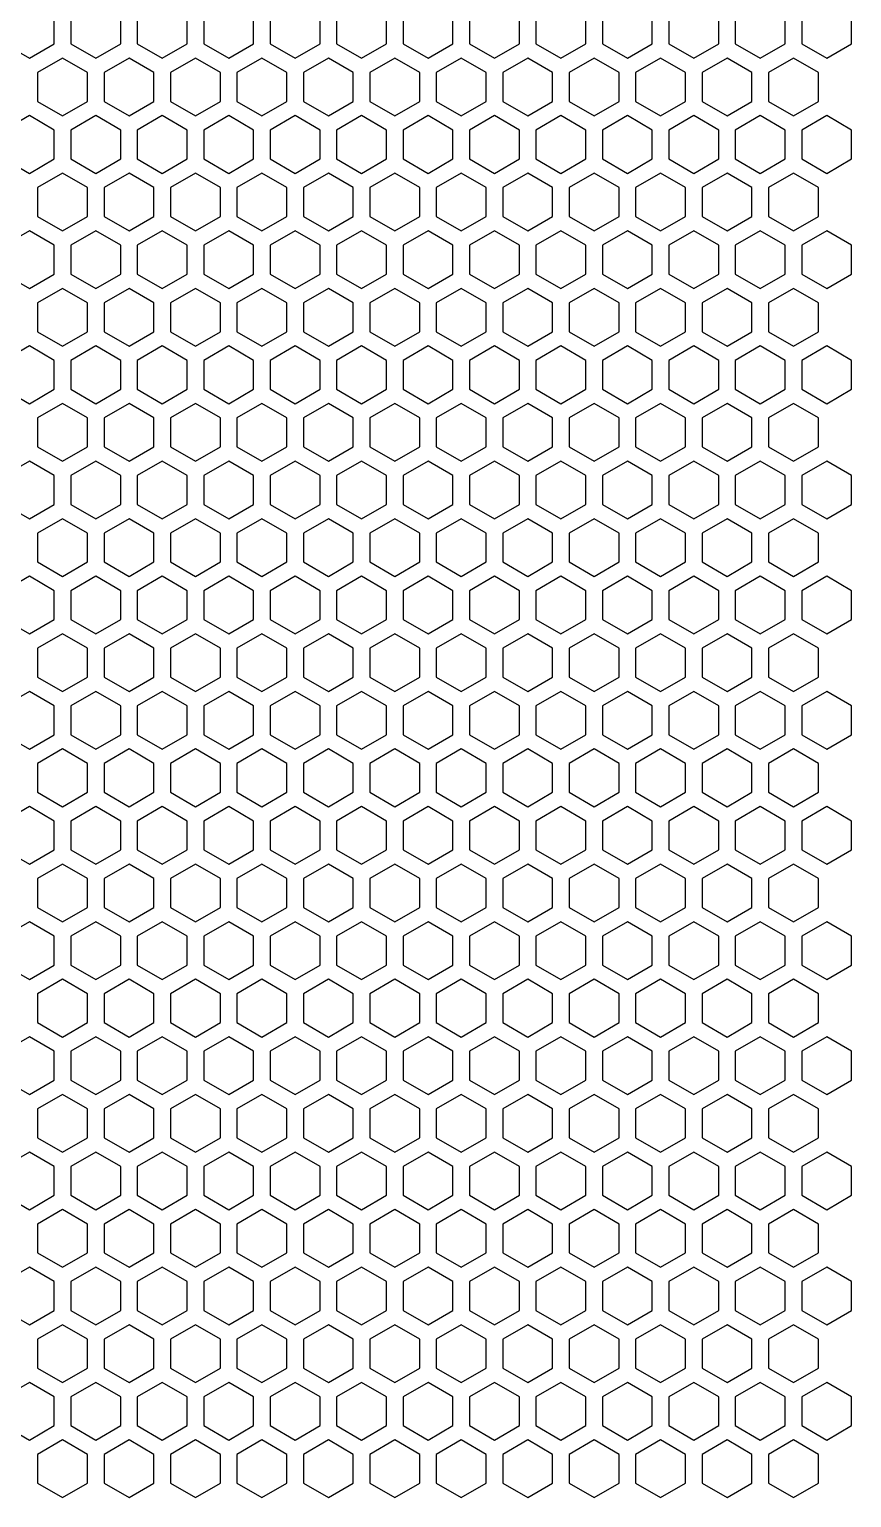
# Model space of a CAD drawing. Header units: millimetres. Extents: x -2 to 201, y -2 to 173.
# Drawn here: x 151.2 to 201.1, y -1.8 to 87.3 of the extents above; entities that cross this region are included whole.
import ezdxf

# ---------------------------------------------------------------- set-up
doc = ezdxf.new("R2010")
doc.units = ezdxf.units.MM
doc.layers.get('0').update_dxf_attribs({"linetype": 'CONTINUOUS'})

msp = doc.modelspace()

# ---------------------------------------------------------------- linework, layer by layer
for points in [[(152.681379, 88.150635), (151.165834, 89.025635), (149.65029, 88.150635), (149.65029, 86.400635), (151.165834, 85.525635), (152.681379, 86.400635)], [(156.712468, 88.150635), (155.196923, 89.025635), (153.681379, 88.150635), (153.681379, 86.400635), (155.196923, 85.525635), (156.712468, 86.400635)], [(160.743557, 88.150635), (159.228012, 89.025635), (157.712468, 88.150635), (157.712468, 86.400635), (159.228012, 85.525635), (160.743557, 86.400635)], [(164.774645, 88.150635), (163.259101, 89.025635), (161.743557, 88.150635), (161.743557, 86.400635), (163.259101, 85.525635), (164.774645, 86.400635)], [(168.805734, 88.150635), (167.29019, 89.025635), (165.774645, 88.150635), (165.774645, 86.400635), (167.29019, 85.525635), (168.805734, 86.400635)], [(172.836823, 88.150635), (171.321279, 89.025635), (169.805734, 88.150635), (169.805734, 86.400635), (171.321279, 85.525635), (172.836823, 86.400635)], [(176.867912, 88.150635), (175.352368, 89.025635), (173.836823, 88.150635), (173.836823, 86.400635), (175.352368, 85.525635), (176.867912, 86.400635)], [(180.899001, 88.150635), (179.383457, 89.025635), (177.867912, 88.150635), (177.867912, 86.400635), (179.383457, 85.525635), (180.899001, 86.400635)], [(184.93009, 88.150635), (183.414546, 89.025635), (181.899001, 88.150635), (181.899001, 86.400635), (183.414546, 85.525635), (184.93009, 86.400635)], [(188.961179, 88.150635), (187.445634, 89.025635), (185.93009, 88.150635), (185.93009, 86.400635), (187.445634, 85.525635), (188.961179, 86.400635)], [(192.992268, 88.150635), (191.476723, 89.025635), (189.961179, 88.150635), (189.961179, 86.400635), (191.476723, 85.525635), (192.992268, 86.400635)], [(197.023357, 88.150635), (195.507812, 89.025635), (193.992268, 88.150635), (193.992268, 86.400635), (195.507812, 85.525635), (197.023357, 86.400635)], [(201.054446, 88.150635), (199.538901, 89.025635), (198.023357, 88.150635), (198.023357, 86.400635), (199.538901, 85.525635), (201.054446, 86.400635)], [(154.696923, 84.65961), (153.181379, 85.53461), (151.665834, 84.65961), (151.665834, 82.90961), (153.181379, 82.03461), (154.696923, 82.90961)], [(158.728012, 84.65961), (157.212468, 85.53461), (155.696923, 84.65961), (155.696923, 82.90961), (157.212468, 82.03461), (158.728012, 82.90961)], [(162.759101, 84.65961), (161.243557, 85.53461), (159.728012, 84.65961), (159.728012, 82.90961), (161.243557, 82.03461), (162.759101, 82.90961)], [(166.79019, 84.65961), (165.274645, 85.53461), (163.759101, 84.65961), (163.759101, 82.90961), (165.274645, 82.03461), (166.79019, 82.90961)], [(170.821279, 84.65961), (169.305734, 85.53461), (167.79019, 84.65961), (167.79019, 82.90961), (169.305734, 82.03461), (170.821279, 82.90961)], [(174.852368, 84.65961), (173.336823, 85.53461), (171.821279, 84.65961), (171.821279, 82.90961), (173.336823, 82.03461), (174.852368, 82.90961)], [(178.883457, 84.65961), (177.367912, 85.53461), (175.852368, 84.65961), (175.852368, 82.90961), (177.367912, 82.03461), (178.883457, 82.90961)], [(182.914546, 84.65961), (181.399001, 85.53461), (179.883457, 84.65961), (179.883457, 82.90961), (181.399001, 82.03461), (182.914546, 82.90961)], [(186.945634, 84.65961), (185.43009, 85.53461), (183.914546, 84.65961), (183.914546, 82.90961), (185.43009, 82.03461), (186.945634, 82.90961)], [(190.976723, 84.65961), (189.461179, 85.53461), (187.945634, 84.65961), (187.945634, 82.90961), (189.461179, 82.03461), (190.976723, 82.90961)], [(195.007812, 84.65961), (193.492268, 85.53461), (191.976723, 84.65961), (191.976723, 82.90961), (193.492268, 82.03461), (195.007812, 82.90961)], [(199.038901, 84.65961), (197.523357, 85.53461), (196.007812, 84.65961), (196.007812, 82.90961), (197.523357, 82.03461), (199.038901, 82.90961)], [(152.681379, 81.168584), (151.165834, 82.043584), (149.65029, 81.168584), (149.65029, 79.418584), (151.165834, 78.543584), (152.681379, 79.418584)], [(156.712468, 81.168584), (155.196923, 82.043584), (153.681379, 81.168584), (153.681379, 79.418584), (155.196923, 78.543584), (156.712468, 79.418584)], [(160.743557, 81.168584), (159.228012, 82.043584), (157.712468, 81.168584), (157.712468, 79.418584), (159.228012, 78.543584), (160.743557, 79.418584)], [(164.774645, 81.168584), (163.259101, 82.043584), (161.743557, 81.168584), (161.743557, 79.418584), (163.259101, 78.543584), (164.774645, 79.418584)], [(168.805734, 81.168584), (167.29019, 82.043584), (165.774645, 81.168584), (165.774645, 79.418584), (167.29019, 78.543584), (168.805734, 79.418584)], [(172.836823, 81.168584), (171.321279, 82.043584), (169.805734, 81.168584), (169.805734, 79.418584), (171.321279, 78.543584), (172.836823, 79.418584)], [(176.867912, 81.168584), (175.352368, 82.043584), (173.836823, 81.168584), (173.836823, 79.418584), (175.352368, 78.543584), (176.867912, 79.418584)], [(180.899001, 81.168584), (179.383457, 82.043584), (177.867912, 81.168584), (177.867912, 79.418584), (179.383457, 78.543584), (180.899001, 79.418584)], [(184.93009, 81.168584), (183.414546, 82.043584), (181.899001, 81.168584), (181.899001, 79.418584), (183.414546, 78.543584), (184.93009, 79.418584)], [(188.961179, 81.168584), (187.445634, 82.043584), (185.93009, 81.168584), (185.93009, 79.418584), (187.445634, 78.543584), (188.961179, 79.418584)], [(192.992268, 81.168584), (191.476723, 82.043584), (189.961179, 81.168584), (189.961179, 79.418584), (191.476723, 78.543584), (192.992268, 79.418584)], [(197.023357, 81.168584), (195.507812, 82.043584), (193.992268, 81.168584), (193.992268, 79.418584), (195.507812, 78.543584), (197.023357, 79.418584)], [(201.054446, 81.168584), (199.538901, 82.043584), (198.023357, 81.168584), (198.023357, 79.418584), (199.538901, 78.543584), (201.054446, 79.418584)], [(154.696923, 77.677559), (153.181379, 78.552559), (151.665834, 77.677559), (151.665834, 75.927559), (153.181379, 75.052559), (154.696923, 75.927559)], [(158.728012, 77.677559), (157.212468, 78.552559), (155.696923, 77.677559), (155.696923, 75.927559), (157.212468, 75.052559), (158.728012, 75.927559)], [(162.759101, 77.677559), (161.243557, 78.552559), (159.728012, 77.677559), (159.728012, 75.927559), (161.243557, 75.052559), (162.759101, 75.927559)], [(166.79019, 77.677559), (165.274645, 78.552559), (163.759101, 77.677559), (163.759101, 75.927559), (165.274645, 75.052559), (166.79019, 75.927559)], [(170.821279, 77.677559), (169.305734, 78.552559), (167.79019, 77.677559), (167.79019, 75.927559), (169.305734, 75.052559), (170.821279, 75.927559)], [(174.852368, 77.677559), (173.336823, 78.552559), (171.821279, 77.677559), (171.821279, 75.927559), (173.336823, 75.052559), (174.852368, 75.927559)], [(178.883457, 77.677559), (177.367912, 78.552559), (175.852368, 77.677559), (175.852368, 75.927559), (177.367912, 75.052559), (178.883457, 75.927559)], [(182.914546, 77.677559), (181.399001, 78.552559), (179.883457, 77.677559), (179.883457, 75.927559), (181.399001, 75.052559), (182.914546, 75.927559)], [(186.945634, 77.677559), (185.43009, 78.552559), (183.914546, 77.677559), (183.914546, 75.927559), (185.43009, 75.052559), (186.945634, 75.927559)], [(190.976723, 77.677559), (189.461179, 78.552559), (187.945634, 77.677559), (187.945634, 75.927559), (189.461179, 75.052559), (190.976723, 75.927559)], [(195.007812, 77.677559), (193.492268, 78.552559), (191.976723, 77.677559), (191.976723, 75.927559), (193.492268, 75.052559), (195.007812, 75.927559)], [(199.038901, 77.677559), (197.523357, 78.552559), (196.007812, 77.677559), (196.007812, 75.927559), (197.523357, 75.052559), (199.038901, 75.927559)], [(152.681379, 74.186533), (151.165834, 75.061533), (149.65029, 74.186533), (149.65029, 72.436533), (151.165834, 71.561533), (152.681379, 72.436533)], [(156.712468, 74.186533), (155.196923, 75.061533), (153.681379, 74.186533), (153.681379, 72.436533), (155.196923, 71.561533), (156.712468, 72.436533)], [(160.743557, 74.186533), (159.228012, 75.061533), (157.712468, 74.186533), (157.712468, 72.436533), (159.228012, 71.561533), (160.743557, 72.436533)], [(164.774645, 74.186533), (163.259101, 75.061533), (161.743557, 74.186533), (161.743557, 72.436533), (163.259101, 71.561533), (164.774645, 72.436533)], [(168.805734, 74.186533), (167.29019, 75.061533), (165.774645, 74.186533), (165.774645, 72.436533), (167.29019, 71.561533), (168.805734, 72.436533)], [(172.836823, 74.186533), (171.321279, 75.061533), (169.805734, 74.186533), (169.805734, 72.436533), (171.321279, 71.561533), (172.836823, 72.436533)], [(176.867912, 74.186533), (175.352368, 75.061533), (173.836823, 74.186533), (173.836823, 72.436533), (175.352368, 71.561533), (176.867912, 72.436533)], [(180.899001, 74.186533), (179.383457, 75.061533), (177.867912, 74.186533), (177.867912, 72.436533), (179.383457, 71.561533), (180.899001, 72.436533)], [(184.93009, 74.186533), (183.414546, 75.061533), (181.899001, 74.186533), (181.899001, 72.436533), (183.414546, 71.561533), (184.93009, 72.436533)], [(188.961179, 74.186533), (187.445634, 75.061533), (185.93009, 74.186533), (185.93009, 72.436533), (187.445634, 71.561533), (188.961179, 72.436533)], [(192.992268, 74.186533), (191.476723, 75.061533), (189.961179, 74.186533), (189.961179, 72.436533), (191.476723, 71.561533), (192.992268, 72.436533)], [(197.023357, 74.186533), (195.507812, 75.061533), (193.992268, 74.186533), (193.992268, 72.436533), (195.507812, 71.561533), (197.023357, 72.436533)], [(201.054446, 74.186533), (199.538901, 75.061533), (198.023357, 74.186533), (198.023357, 72.436533), (199.538901, 71.561533), (201.054446, 72.436533)], [(154.696923, 70.695508), (153.181379, 71.570508), (151.665834, 70.695508), (151.665834, 68.945508), (153.181379, 68.070508), (154.696923, 68.945508)], [(158.728012, 70.695508), (157.212468, 71.570508), (155.696923, 70.695508), (155.696923, 68.945508), (157.212468, 68.070508), (158.728012, 68.945508)], [(162.759101, 70.695508), (161.243557, 71.570508), (159.728012, 70.695508), (159.728012, 68.945508), (161.243557, 68.070508), (162.759101, 68.945508)], [(166.79019, 70.695508), (165.274645, 71.570508), (163.759101, 70.695508), (163.759101, 68.945508), (165.274645, 68.070508), (166.79019, 68.945508)], [(170.821279, 70.695508), (169.305734, 71.570508), (167.79019, 70.695508), (167.79019, 68.945508), (169.305734, 68.070508), (170.821279, 68.945508)], [(174.852368, 70.695508), (173.336823, 71.570508), (171.821279, 70.695508), (171.821279, 68.945508), (173.336823, 68.070508), (174.852368, 68.945508)], [(178.883457, 70.695508), (177.367912, 71.570508), (175.852368, 70.695508), (175.852368, 68.945508), (177.367912, 68.070508), (178.883457, 68.945508)], [(182.914546, 70.695508), (181.399001, 71.570508), (179.883457, 70.695508), (179.883457, 68.945508), (181.399001, 68.070508), (182.914546, 68.945508)], [(186.945634, 70.695508), (185.43009, 71.570508), (183.914546, 70.695508), (183.914546, 68.945508), (185.43009, 68.070508), (186.945634, 68.945508)], [(190.976723, 70.695508), (189.461179, 71.570508), (187.945634, 70.695508), (187.945634, 68.945508), (189.461179, 68.070508), (190.976723, 68.945508)], [(195.007812, 70.695508), (193.492268, 71.570508), (191.976723, 70.695508), (191.976723, 68.945508), (193.492268, 68.070508), (195.007812, 68.945508)], [(199.038901, 70.695508), (197.523357, 71.570508), (196.007812, 70.695508), (196.007812, 68.945508), (197.523357, 68.070508), (199.038901, 68.945508)], [(152.681379, 67.204483), (151.165834, 68.079483), (149.65029, 67.204483), (149.65029, 65.454483), (151.165834, 64.579483), (152.681379, 65.454483)], [(156.712468, 67.204483), (155.196923, 68.079483), (153.681379, 67.204483), (153.681379, 65.454483), (155.196923, 64.579483), (156.712468, 65.454483)], [(160.743557, 67.204483), (159.228012, 68.079483), (157.712468, 67.204483), (157.712468, 65.454483), (159.228012, 64.579483), (160.743557, 65.454483)], [(164.774645, 67.204483), (163.259101, 68.079483), (161.743557, 67.204483), (161.743557, 65.454483), (163.259101, 64.579483), (164.774645, 65.454483)], [(168.805734, 67.204483), (167.29019, 68.079483), (165.774645, 67.204483), (165.774645, 65.454483), (167.29019, 64.579483), (168.805734, 65.454483)], [(172.836823, 67.204483), (171.321279, 68.079483), (169.805734, 67.204483), (169.805734, 65.454483), (171.321279, 64.579483), (172.836823, 65.454483)], [(176.867912, 67.204483), (175.352368, 68.079483), (173.836823, 67.204483), (173.836823, 65.454483), (175.352368, 64.579483), (176.867912, 65.454483)], [(180.899001, 67.204483), (179.383457, 68.079483), (177.867912, 67.204483), (177.867912, 65.454483), (179.383457, 64.579483), (180.899001, 65.454483)], [(184.93009, 67.204483), (183.414546, 68.079483), (181.899001, 67.204483), (181.899001, 65.454483), (183.414546, 64.579483), (184.93009, 65.454483)], [(188.961179, 67.204483), (187.445634, 68.079483), (185.93009, 67.204483), (185.93009, 65.454483), (187.445634, 64.579483), (188.961179, 65.454483)], [(192.992268, 67.204483), (191.476723, 68.079483), (189.961179, 67.204483), (189.961179, 65.454483), (191.476723, 64.579483), (192.992268, 65.454483)], [(197.023357, 67.204483), (195.507812, 68.079483), (193.992268, 67.204483), (193.992268, 65.454483), (195.507812, 64.579483), (197.023357, 65.454483)], [(201.054446, 67.204483), (199.538901, 68.079483), (198.023357, 67.204483), (198.023357, 65.454483), (199.538901, 64.579483), (201.054446, 65.454483)], [(154.696923, 63.713457), (153.181379, 64.588457), (151.665834, 63.713457), (151.665834, 61.963457), (153.181379, 61.088457), (154.696923, 61.963457)], [(158.728012, 63.713457), (157.212468, 64.588457), (155.696923, 63.713457), (155.696923, 61.963457), (157.212468, 61.088457), (158.728012, 61.963457)], [(162.759101, 63.713457), (161.243557, 64.588457), (159.728012, 63.713457), (159.728012, 61.963457), (161.243557, 61.088457), (162.759101, 61.963457)], [(166.79019, 63.713457), (165.274645, 64.588457), (163.759101, 63.713457), (163.759101, 61.963457), (165.274645, 61.088457), (166.79019, 61.963457)], [(170.821279, 63.713457), (169.305734, 64.588457), (167.79019, 63.713457), (167.79019, 61.963457), (169.305734, 61.088457), (170.821279, 61.963457)], [(174.852368, 63.713457), (173.336823, 64.588457), (171.821279, 63.713457), (171.821279, 61.963457), (173.336823, 61.088457), (174.852368, 61.963457)], [(178.883457, 63.713457), (177.367912, 64.588457), (175.852368, 63.713457), (175.852368, 61.963457), (177.367912, 61.088457), (178.883457, 61.963457)], [(182.914546, 63.713457), (181.399001, 64.588457), (179.883457, 63.713457), (179.883457, 61.963457), (181.399001, 61.088457), (182.914546, 61.963457)], [(186.945634, 63.713457), (185.43009, 64.588457), (183.914546, 63.713457), (183.914546, 61.963457), (185.43009, 61.088457), (186.945634, 61.963457)], [(190.976723, 63.713457), (189.461179, 64.588457), (187.945634, 63.713457), (187.945634, 61.963457), (189.461179, 61.088457), (190.976723, 61.963457)], [(195.007812, 63.713457), (193.492268, 64.588457), (191.976723, 63.713457), (191.976723, 61.963457), (193.492268, 61.088457), (195.007812, 61.963457)], [(199.038901, 63.713457), (197.523357, 64.588457), (196.007812, 63.713457), (196.007812, 61.963457), (197.523357, 61.088457), (199.038901, 61.963457)], [(152.681379, 60.222432), (151.165834, 61.097432), (149.65029, 60.222432), (149.65029, 58.472432), (151.165834, 57.597432), (152.681379, 58.472432)], [(156.712468, 60.222432), (155.196923, 61.097432), (153.681379, 60.222432), (153.681379, 58.472432), (155.196923, 57.597432), (156.712468, 58.472432)], [(160.743557, 60.222432), (159.228012, 61.097432), (157.712468, 60.222432), (157.712468, 58.472432), (159.228012, 57.597432), (160.743557, 58.472432)], [(164.774645, 60.222432), (163.259101, 61.097432), (161.743557, 60.222432), (161.743557, 58.472432), (163.259101, 57.597432), (164.774645, 58.472432)], [(168.805734, 60.222432), (167.29019, 61.097432), (165.774645, 60.222432), (165.774645, 58.472432), (167.29019, 57.597432), (168.805734, 58.472432)], [(172.836823, 60.222432), (171.321279, 61.097432), (169.805734, 60.222432), (169.805734, 58.472432), (171.321279, 57.597432), (172.836823, 58.472432)], [(176.867912, 60.222432), (175.352368, 61.097432), (173.836823, 60.222432), (173.836823, 58.472432), (175.352368, 57.597432), (176.867912, 58.472432)], [(180.899001, 60.222432), (179.383457, 61.097432), (177.867912, 60.222432), (177.867912, 58.472432), (179.383457, 57.597432), (180.899001, 58.472432)], [(184.93009, 60.222432), (183.414546, 61.097432), (181.899001, 60.222432), (181.899001, 58.472432), (183.414546, 57.597432), (184.93009, 58.472432)], [(188.961179, 60.222432), (187.445634, 61.097432), (185.93009, 60.222432), (185.93009, 58.472432), (187.445634, 57.597432), (188.961179, 58.472432)], [(192.992268, 60.222432), (191.476723, 61.097432), (189.961179, 60.222432), (189.961179, 58.472432), (191.476723, 57.597432), (192.992268, 58.472432)], [(197.023357, 60.222432), (195.507812, 61.097432), (193.992268, 60.222432), (193.992268, 58.472432), (195.507812, 57.597432), (197.023357, 58.472432)], [(201.054446, 60.222432), (199.538901, 61.097432), (198.023357, 60.222432), (198.023357, 58.472432), (199.538901, 57.597432), (201.054446, 58.472432)], [(154.696923, 56.731406), (153.181379, 57.606406), (151.665834, 56.731406), (151.665834, 54.981406), (153.181379, 54.106406), (154.696923, 54.981406)], [(158.728012, 56.731406), (157.212468, 57.606406), (155.696923, 56.731406), (155.696923, 54.981406), (157.212468, 54.106406), (158.728012, 54.981406)], [(162.759101, 56.731406), (161.243557, 57.606406), (159.728012, 56.731406), (159.728012, 54.981406), (161.243557, 54.106406), (162.759101, 54.981406)], [(166.79019, 56.731406), (165.274645, 57.606406), (163.759101, 56.731406), (163.759101, 54.981406), (165.274645, 54.106406), (166.79019, 54.981406)], [(170.821279, 56.731406), (169.305734, 57.606406), (167.79019, 56.731406), (167.79019, 54.981406), (169.305734, 54.106406), (170.821279, 54.981406)], [(174.852368, 56.731406), (173.336823, 57.606406), (171.821279, 56.731406), (171.821279, 54.981406), (173.336823, 54.106406), (174.852368, 54.981406)], [(178.883457, 56.731406), (177.367912, 57.606406), (175.852368, 56.731406), (175.852368, 54.981406), (177.367912, 54.106406), (178.883457, 54.981406)], [(182.914546, 56.731406), (181.399001, 57.606406), (179.883457, 56.731406), (179.883457, 54.981406), (181.399001, 54.106406), (182.914546, 54.981406)], [(186.945634, 56.731406), (185.43009, 57.606406), (183.914546, 56.731406), (183.914546, 54.981406), (185.43009, 54.106406), (186.945634, 54.981406)], [(190.976723, 56.731406), (189.461179, 57.606406), (187.945634, 56.731406), (187.945634, 54.981406), (189.461179, 54.106406), (190.976723, 54.981406)], [(195.007812, 56.731406), (193.492268, 57.606406), (191.976723, 56.731406), (191.976723, 54.981406), (193.492268, 54.106406), (195.007812, 54.981406)], [(199.038901, 56.731406), (197.523357, 57.606406), (196.007812, 56.731406), (196.007812, 54.981406), (197.523357, 54.106406), (199.038901, 54.981406)], [(152.681379, 53.240381), (151.165834, 54.115381), (149.65029, 53.240381), (149.65029, 51.490381), (151.165834, 50.615381), (152.681379, 51.490381)], [(156.712468, 53.240381), (155.196923, 54.115381), (153.681379, 53.240381), (153.681379, 51.490381), (155.196923, 50.615381), (156.712468, 51.490381)], [(160.743557, 53.240381), (159.228012, 54.115381), (157.712468, 53.240381), (157.712468, 51.490381), (159.228012, 50.615381), (160.743557, 51.490381)], [(164.774645, 53.240381), (163.259101, 54.115381), (161.743557, 53.240381), (161.743557, 51.490381), (163.259101, 50.615381), (164.774645, 51.490381)], [(168.805734, 53.240381), (167.29019, 54.115381), (165.774645, 53.240381), (165.774645, 51.490381), (167.29019, 50.615381), (168.805734, 51.490381)], [(172.836823, 53.240381), (171.321279, 54.115381), (169.805734, 53.240381), (169.805734, 51.490381), (171.321279, 50.615381), (172.836823, 51.490381)], [(176.867912, 53.240381), (175.352368, 54.115381), (173.836823, 53.240381), (173.836823, 51.490381), (175.352368, 50.615381), (176.867912, 51.490381)], [(180.899001, 53.240381), (179.383457, 54.115381), (177.867912, 53.240381), (177.867912, 51.490381), (179.383457, 50.615381), (180.899001, 51.490381)], [(184.93009, 53.240381), (183.414546, 54.115381), (181.899001, 53.240381), (181.899001, 51.490381), (183.414546, 50.615381), (184.93009, 51.490381)], [(188.961179, 53.240381), (187.445634, 54.115381), (185.93009, 53.240381), (185.93009, 51.490381), (187.445634, 50.615381), (188.961179, 51.490381)], [(192.992268, 53.240381), (191.476723, 54.115381), (189.961179, 53.240381), (189.961179, 51.490381), (191.476723, 50.615381), (192.992268, 51.490381)], [(197.023357, 53.240381), (195.507812, 54.115381), (193.992268, 53.240381), (193.992268, 51.490381), (195.507812, 50.615381), (197.023357, 51.490381)], [(201.054446, 53.240381), (199.538901, 54.115381), (198.023357, 53.240381), (198.023357, 51.490381), (199.538901, 50.615381), (201.054446, 51.490381)], [(154.696923, 49.749356), (153.181379, 50.624356), (151.665834, 49.749356), (151.665834, 47.999356), (153.181379, 47.124356), (154.696923, 47.999356)], [(158.728012, 49.749356), (157.212468, 50.624356), (155.696923, 49.749356), (155.696923, 47.999356), (157.212468, 47.124356), (158.728012, 47.999356)], [(162.759101, 49.749356), (161.243557, 50.624356), (159.728012, 49.749356), (159.728012, 47.999356), (161.243557, 47.124356), (162.759101, 47.999356)], [(166.79019, 49.749356), (165.274645, 50.624356), (163.759101, 49.749356), (163.759101, 47.999356), (165.274645, 47.124356), (166.79019, 47.999356)], [(170.821279, 49.749356), (169.305734, 50.624356), (167.79019, 49.749356), (167.79019, 47.999356), (169.305734, 47.124356), (170.821279, 47.999356)], [(174.852368, 49.749356), (173.336823, 50.624356), (171.821279, 49.749356), (171.821279, 47.999356), (173.336823, 47.124356), (174.852368, 47.999356)], [(178.883457, 49.749356), (177.367912, 50.624356), (175.852368, 49.749356), (175.852368, 47.999356), (177.367912, 47.124356), (178.883457, 47.999356)], [(182.914546, 49.749356), (181.399001, 50.624356), (179.883457, 49.749356), (179.883457, 47.999356), (181.399001, 47.124356), (182.914546, 47.999356)], [(186.945634, 49.749356), (185.43009, 50.624356), (183.914546, 49.749356), (183.914546, 47.999356), (185.43009, 47.124356), (186.945634, 47.999356)], [(190.976723, 49.749356), (189.461179, 50.624356), (187.945634, 49.749356), (187.945634, 47.999356), (189.461179, 47.124356), (190.976723, 47.999356)], [(195.007812, 49.749356), (193.492268, 50.624356), (191.976723, 49.749356), (191.976723, 47.999356), (193.492268, 47.124356), (195.007812, 47.999356)], [(199.038901, 49.749356), (197.523357, 50.624356), (196.007812, 49.749356), (196.007812, 47.999356), (197.523357, 47.124356), (199.038901, 47.999356)], [(152.681379, 46.25833), (151.165834, 47.13333), (149.65029, 46.25833), (149.65029, 44.50833), (151.165834, 43.63333), (152.681379, 44.50833)], [(156.712468, 46.25833), (155.196923, 47.13333), (153.681379, 46.25833), (153.681379, 44.50833), (155.196923, 43.63333), (156.712468, 44.50833)], [(160.743557, 46.25833), (159.228012, 47.13333), (157.712468, 46.25833), (157.712468, 44.50833), (159.228012, 43.63333), (160.743557, 44.50833)], [(164.774645, 46.25833), (163.259101, 47.13333), (161.743557, 46.25833), (161.743557, 44.50833), (163.259101, 43.63333), (164.774645, 44.50833)], [(168.805734, 46.25833), (167.29019, 47.13333), (165.774645, 46.25833), (165.774645, 44.50833), (167.29019, 43.63333), (168.805734, 44.50833)], [(172.836823, 46.25833), (171.321279, 47.13333), (169.805734, 46.25833), (169.805734, 44.50833), (171.321279, 43.63333), (172.836823, 44.50833)], [(176.867912, 46.25833), (175.352368, 47.13333), (173.836823, 46.25833), (173.836823, 44.50833), (175.352368, 43.63333), (176.867912, 44.50833)], [(180.899001, 46.25833), (179.383457, 47.13333), (177.867912, 46.25833), (177.867912, 44.50833), (179.383457, 43.63333), (180.899001, 44.50833)], [(184.93009, 46.25833), (183.414546, 47.13333), (181.899001, 46.25833), (181.899001, 44.50833), (183.414546, 43.63333), (184.93009, 44.50833)], [(188.961179, 46.25833), (187.445634, 47.13333), (185.93009, 46.25833), (185.93009, 44.50833), (187.445634, 43.63333), (188.961179, 44.50833)], [(192.992268, 46.25833), (191.476723, 47.13333), (189.961179, 46.25833), (189.961179, 44.50833), (191.476723, 43.63333), (192.992268, 44.50833)], [(197.023357, 46.25833), (195.507812, 47.13333), (193.992268, 46.25833), (193.992268, 44.50833), (195.507812, 43.63333), (197.023357, 44.50833)], [(201.054446, 46.25833), (199.538901, 47.13333), (198.023357, 46.25833), (198.023357, 44.50833), (199.538901, 43.63333), (201.054446, 44.50833)], [(154.696923, 42.767305), (153.181379, 43.642305), (151.665834, 42.767305), (151.665834, 41.017305), (153.181379, 40.142305), (154.696923, 41.017305)], [(158.728012, 42.767305), (157.212468, 43.642305), (155.696923, 42.767305), (155.696923, 41.017305), (157.212468, 40.142305), (158.728012, 41.017305)], [(162.759101, 42.767305), (161.243557, 43.642305), (159.728012, 42.767305), (159.728012, 41.017305), (161.243557, 40.142305), (162.759101, 41.017305)], [(166.79019, 42.767305), (165.274645, 43.642305), (163.759101, 42.767305), (163.759101, 41.017305), (165.274645, 40.142305), (166.79019, 41.017305)], [(170.821279, 42.767305), (169.305734, 43.642305), (167.79019, 42.767305), (167.79019, 41.017305), (169.305734, 40.142305), (170.821279, 41.017305)], [(174.852368, 42.767305), (173.336823, 43.642305), (171.821279, 42.767305), (171.821279, 41.017305), (173.336823, 40.142305), (174.852368, 41.017305)], [(178.883457, 42.767305), (177.367912, 43.642305), (175.852368, 42.767305), (175.852368, 41.017305), (177.367912, 40.142305), (178.883457, 41.017305)], [(182.914546, 42.767305), (181.399001, 43.642305), (179.883457, 42.767305), (179.883457, 41.017305), (181.399001, 40.142305), (182.914546, 41.017305)], [(186.945634, 42.767305), (185.43009, 43.642305), (183.914546, 42.767305), (183.914546, 41.017305), (185.43009, 40.142305), (186.945634, 41.017305)], [(190.976723, 42.767305), (189.461179, 43.642305), (187.945634, 42.767305), (187.945634, 41.017305), (189.461179, 40.142305), (190.976723, 41.017305)], [(195.007812, 42.767305), (193.492268, 43.642305), (191.976723, 42.767305), (191.976723, 41.017305), (193.492268, 40.142305), (195.007812, 41.017305)], [(199.038901, 42.767305), (197.523357, 43.642305), (196.007812, 42.767305), (196.007812, 41.017305), (197.523357, 40.142305), (199.038901, 41.017305)], [(152.681379, 39.276279), (151.165834, 40.151279), (149.65029, 39.276279), (149.65029, 37.526279), (151.165834, 36.651279), (152.681379, 37.526279)], [(156.712468, 39.276279), (155.196923, 40.151279), (153.681379, 39.276279), (153.681379, 37.526279), (155.196923, 36.651279), (156.712468, 37.526279)], [(160.743557, 39.276279), (159.228012, 40.151279), (157.712468, 39.276279), (157.712468, 37.526279), (159.228012, 36.651279), (160.743557, 37.526279)], [(164.774645, 39.276279), (163.259101, 40.151279), (161.743557, 39.276279), (161.743557, 37.526279), (163.259101, 36.651279), (164.774645, 37.526279)], [(168.805734, 39.276279), (167.29019, 40.151279), (165.774645, 39.276279), (165.774645, 37.526279), (167.29019, 36.651279), (168.805734, 37.526279)], [(172.836823, 39.276279), (171.321279, 40.151279), (169.805734, 39.276279), (169.805734, 37.526279), (171.321279, 36.651279), (172.836823, 37.526279)], [(176.867912, 39.276279), (175.352368, 40.151279), (173.836823, 39.276279), (173.836823, 37.526279), (175.352368, 36.651279), (176.867912, 37.526279)], [(180.899001, 39.276279), (179.383457, 40.151279), (177.867912, 39.276279), (177.867912, 37.526279), (179.383457, 36.651279), (180.899001, 37.526279)], [(184.93009, 39.276279), (183.414546, 40.151279), (181.899001, 39.276279), (181.899001, 37.526279), (183.414546, 36.651279), (184.93009, 37.526279)], [(188.961179, 39.276279), (187.445634, 40.151279), (185.93009, 39.276279), (185.93009, 37.526279), (187.445634, 36.651279), (188.961179, 37.526279)], [(192.992268, 39.276279), (191.476723, 40.151279), (189.961179, 39.276279), (189.961179, 37.526279), (191.476723, 36.651279), (192.992268, 37.526279)], [(197.023357, 39.276279), (195.507812, 40.151279), (193.992268, 39.276279), (193.992268, 37.526279), (195.507812, 36.651279), (197.023357, 37.526279)], [(201.054446, 39.276279), (199.538901, 40.151279), (198.023357, 39.276279), (198.023357, 37.526279), (199.538901, 36.651279), (201.054446, 37.526279)], [(154.696923, 35.785254), (153.181379, 36.660254), (151.665834, 35.785254), (151.665834, 34.035254), (153.181379, 33.160254), (154.696923, 34.035254)], [(158.728012, 35.785254), (157.212468, 36.660254), (155.696923, 35.785254), (155.696923, 34.035254), (157.212468, 33.160254), (158.728012, 34.035254)], [(162.759101, 35.785254), (161.243557, 36.660254), (159.728012, 35.785254), (159.728012, 34.035254), (161.243557, 33.160254), (162.759101, 34.035254)], [(166.79019, 35.785254), (165.274645, 36.660254), (163.759101, 35.785254), (163.759101, 34.035254), (165.274645, 33.160254), (166.79019, 34.035254)], [(170.821279, 35.785254), (169.305734, 36.660254), (167.79019, 35.785254), (167.79019, 34.035254), (169.305734, 33.160254), (170.821279, 34.035254)], [(174.852368, 35.785254), (173.336823, 36.660254), (171.821279, 35.785254), (171.821279, 34.035254), (173.336823, 33.160254), (174.852368, 34.035254)], [(178.883457, 35.785254), (177.367912, 36.660254), (175.852368, 35.785254), (175.852368, 34.035254), (177.367912, 33.160254), (178.883457, 34.035254)], [(182.914546, 35.785254), (181.399001, 36.660254), (179.883457, 35.785254), (179.883457, 34.035254), (181.399001, 33.160254), (182.914546, 34.035254)], [(186.945634, 35.785254), (185.43009, 36.660254), (183.914546, 35.785254), (183.914546, 34.035254), (185.43009, 33.160254), (186.945634, 34.035254)], [(190.976723, 35.785254), (189.461179, 36.660254), (187.945634, 35.785254), (187.945634, 34.035254), (189.461179, 33.160254), (190.976723, 34.035254)], [(195.007812, 35.785254), (193.492268, 36.660254), (191.976723, 35.785254), (191.976723, 34.035254), (193.492268, 33.160254), (195.007812, 34.035254)], [(199.038901, 35.785254), (197.523357, 36.660254), (196.007812, 35.785254), (196.007812, 34.035254), (197.523357, 33.160254), (199.038901, 34.035254)], [(152.681379, 32.294229), (151.165834, 33.169229), (149.65029, 32.294229), (149.65029, 30.544229), (151.165834, 29.669229), (152.681379, 30.544229)], [(156.712468, 32.294229), (155.196923, 33.169229), (153.681379, 32.294229), (153.681379, 30.544229), (155.196923, 29.669229), (156.712468, 30.544229)], [(160.743557, 32.294229), (159.228012, 33.169229), (157.712468, 32.294229), (157.712468, 30.544229), (159.228012, 29.669229), (160.743557, 30.544229)], [(164.774645, 32.294229), (163.259101, 33.169229), (161.743557, 32.294229), (161.743557, 30.544229), (163.259101, 29.669229), (164.774645, 30.544229)], [(168.805734, 32.294229), (167.29019, 33.169229), (165.774645, 32.294229), (165.774645, 30.544229), (167.29019, 29.669229), (168.805734, 30.544229)], [(172.836823, 32.294229), (171.321279, 33.169229), (169.805734, 32.294229), (169.805734, 30.544229), (171.321279, 29.669229), (172.836823, 30.544229)], [(176.867912, 32.294229), (175.352368, 33.169229), (173.836823, 32.294229), (173.836823, 30.544229), (175.352368, 29.669229), (176.867912, 30.544229)], [(180.899001, 32.294229), (179.383457, 33.169229), (177.867912, 32.294229), (177.867912, 30.544229), (179.383457, 29.669229), (180.899001, 30.544229)], [(184.93009, 32.294229), (183.414546, 33.169229), (181.899001, 32.294229), (181.899001, 30.544229), (183.414546, 29.669229), (184.93009, 30.544229)], [(188.961179, 32.294229), (187.445634, 33.169229), (185.93009, 32.294229), (185.93009, 30.544229), (187.445634, 29.669229), (188.961179, 30.544229)], [(192.992268, 32.294229), (191.476723, 33.169229), (189.961179, 32.294229), (189.961179, 30.544229), (191.476723, 29.669229), (192.992268, 30.544229)], [(197.023357, 32.294229), (195.507812, 33.169229), (193.992268, 32.294229), (193.992268, 30.544229), (195.507812, 29.669229), (197.023357, 30.544229)], [(201.054446, 32.294229), (199.538901, 33.169229), (198.023357, 32.294229), (198.023357, 30.544229), (199.538901, 29.669229), (201.054446, 30.544229)], [(154.696923, 28.803203), (153.181379, 29.678203), (151.665834, 28.803203), (151.665834, 27.053203), (153.181379, 26.178203), (154.696923, 27.053203)], [(158.728012, 28.803203), (157.212468, 29.678203), (155.696923, 28.803203), (155.696923, 27.053203), (157.212468, 26.178203), (158.728012, 27.053203)], [(162.759101, 28.803203), (161.243557, 29.678203), (159.728012, 28.803203), (159.728012, 27.053203), (161.243557, 26.178203), (162.759101, 27.053203)], [(166.79019, 28.803203), (165.274645, 29.678203), (163.759101, 28.803203), (163.759101, 27.053203), (165.274645, 26.178203), (166.79019, 27.053203)], [(170.821279, 28.803203), (169.305734, 29.678203), (167.79019, 28.803203), (167.79019, 27.053203), (169.305734, 26.178203), (170.821279, 27.053203)], [(174.852368, 28.803203), (173.336823, 29.678203), (171.821279, 28.803203), (171.821279, 27.053203), (173.336823, 26.178203), (174.852368, 27.053203)], [(178.883457, 28.803203), (177.367912, 29.678203), (175.852368, 28.803203), (175.852368, 27.053203), (177.367912, 26.178203), (178.883457, 27.053203)], [(182.914546, 28.803203), (181.399001, 29.678203), (179.883457, 28.803203), (179.883457, 27.053203), (181.399001, 26.178203), (182.914546, 27.053203)], [(186.945634, 28.803203), (185.43009, 29.678203), (183.914546, 28.803203), (183.914546, 27.053203), (185.43009, 26.178203), (186.945634, 27.053203)], [(190.976723, 28.803203), (189.461179, 29.678203), (187.945634, 28.803203), (187.945634, 27.053203), (189.461179, 26.178203), (190.976723, 27.053203)], [(195.007812, 28.803203), (193.492268, 29.678203), (191.976723, 28.803203), (191.976723, 27.053203), (193.492268, 26.178203), (195.007812, 27.053203)], [(199.038901, 28.803203), (197.523357, 29.678203), (196.007812, 28.803203), (196.007812, 27.053203), (197.523357, 26.178203), (199.038901, 27.053203)], [(152.681379, 25.312178), (151.165834, 26.187178), (149.65029, 25.312178), (149.65029, 23.562178), (151.165834, 22.687178), (152.681379, 23.562178)], [(156.712468, 25.312178), (155.196923, 26.187178), (153.681379, 25.312178), (153.681379, 23.562178), (155.196923, 22.687178), (156.712468, 23.562178)], [(160.743557, 25.312178), (159.228012, 26.187178), (157.712468, 25.312178), (157.712468, 23.562178), (159.228012, 22.687178), (160.743557, 23.562178)], [(164.774645, 25.312178), (163.259101, 26.187178), (161.743557, 25.312178), (161.743557, 23.562178), (163.259101, 22.687178), (164.774645, 23.562178)], [(168.805734, 25.312178), (167.29019, 26.187178), (165.774645, 25.312178), (165.774645, 23.562178), (167.29019, 22.687178), (168.805734, 23.562178)], [(172.836823, 25.312178), (171.321279, 26.187178), (169.805734, 25.312178), (169.805734, 23.562178), (171.321279, 22.687178), (172.836823, 23.562178)], [(176.867912, 25.312178), (175.352368, 26.187178), (173.836823, 25.312178), (173.836823, 23.562178), (175.352368, 22.687178), (176.867912, 23.562178)], [(180.899001, 25.312178), (179.383457, 26.187178), (177.867912, 25.312178), (177.867912, 23.562178), (179.383457, 22.687178), (180.899001, 23.562178)], [(184.93009, 25.312178), (183.414546, 26.187178), (181.899001, 25.312178), (181.899001, 23.562178), (183.414546, 22.687178), (184.93009, 23.562178)], [(188.961179, 25.312178), (187.445634, 26.187178), (185.93009, 25.312178), (185.93009, 23.562178), (187.445634, 22.687178), (188.961179, 23.562178)], [(192.992268, 25.312178), (191.476723, 26.187178), (189.961179, 25.312178), (189.961179, 23.562178), (191.476723, 22.687178), (192.992268, 23.562178)], [(197.023357, 25.312178), (195.507812, 26.187178), (193.992268, 25.312178), (193.992268, 23.562178), (195.507812, 22.687178), (197.023357, 23.562178)], [(201.054446, 25.312178), (199.538901, 26.187178), (198.023357, 25.312178), (198.023357, 23.562178), (199.538901, 22.687178), (201.054446, 23.562178)], [(154.696923, 21.821152), (153.181379, 22.696152), (151.665834, 21.821152), (151.665834, 20.071152), (153.181379, 19.196152), (154.696923, 20.071152)], [(158.728012, 21.821152), (157.212468, 22.696152), (155.696923, 21.821152), (155.696923, 20.071152), (157.212468, 19.196152), (158.728012, 20.071152)], [(162.759101, 21.821152), (161.243557, 22.696152), (159.728012, 21.821152), (159.728012, 20.071152), (161.243557, 19.196152), (162.759101, 20.071152)], [(166.79019, 21.821152), (165.274645, 22.696152), (163.759101, 21.821152), (163.759101, 20.071152), (165.274645, 19.196152), (166.79019, 20.071152)], [(170.821279, 21.821152), (169.305734, 22.696152), (167.79019, 21.821152), (167.79019, 20.071152), (169.305734, 19.196152), (170.821279, 20.071152)], [(174.852368, 21.821152), (173.336823, 22.696152), (171.821279, 21.821152), (171.821279, 20.071152), (173.336823, 19.196152), (174.852368, 20.071152)], [(178.883457, 21.821152), (177.367912, 22.696152), (175.852368, 21.821152), (175.852368, 20.071152), (177.367912, 19.196152), (178.883457, 20.071152)], [(182.914546, 21.821152), (181.399001, 22.696152), (179.883457, 21.821152), (179.883457, 20.071152), (181.399001, 19.196152), (182.914546, 20.071152)], [(186.945634, 21.821152), (185.43009, 22.696152), (183.914546, 21.821152), (183.914546, 20.071152), (185.43009, 19.196152), (186.945634, 20.071152)], [(190.976723, 21.821152), (189.461179, 22.696152), (187.945634, 21.821152), (187.945634, 20.071152), (189.461179, 19.196152), (190.976723, 20.071152)], [(195.007812, 21.821152), (193.492268, 22.696152), (191.976723, 21.821152), (191.976723, 20.071152), (193.492268, 19.196152), (195.007812, 20.071152)], [(199.038901, 21.821152), (197.523357, 22.696152), (196.007812, 21.821152), (196.007812, 20.071152), (197.523357, 19.196152), (199.038901, 20.071152)], [(152.681379, 18.330127), (151.165834, 19.205127), (149.65029, 18.330127), (149.65029, 16.580127), (151.165834, 15.705127), (152.681379, 16.580127)], [(156.712468, 18.330127), (155.196923, 19.205127), (153.681379, 18.330127), (153.681379, 16.580127), (155.196923, 15.705127), (156.712468, 16.580127)], [(160.743557, 18.330127), (159.228012, 19.205127), (157.712468, 18.330127), (157.712468, 16.580127), (159.228012, 15.705127), (160.743557, 16.580127)], [(164.774645, 18.330127), (163.259101, 19.205127), (161.743557, 18.330127), (161.743557, 16.580127), (163.259101, 15.705127), (164.774645, 16.580127)], [(168.805734, 18.330127), (167.29019, 19.205127), (165.774645, 18.330127), (165.774645, 16.580127), (167.29019, 15.705127), (168.805734, 16.580127)], [(172.836823, 18.330127), (171.321279, 19.205127), (169.805734, 18.330127), (169.805734, 16.580127), (171.321279, 15.705127), (172.836823, 16.580127)], [(176.867912, 18.330127), (175.352368, 19.205127), (173.836823, 18.330127), (173.836823, 16.580127), (175.352368, 15.705127), (176.867912, 16.580127)], [(180.899001, 18.330127), (179.383457, 19.205127), (177.867912, 18.330127), (177.867912, 16.580127), (179.383457, 15.705127), (180.899001, 16.580127)], [(184.93009, 18.330127), (183.414546, 19.205127), (181.899001, 18.330127), (181.899001, 16.580127), (183.414546, 15.705127), (184.93009, 16.580127)], [(188.961179, 18.330127), (187.445634, 19.205127), (185.93009, 18.330127), (185.93009, 16.580127), (187.445634, 15.705127), (188.961179, 16.580127)], [(192.992268, 18.330127), (191.476723, 19.205127), (189.961179, 18.330127), (189.961179, 16.580127), (191.476723, 15.705127), (192.992268, 16.580127)], [(197.023357, 18.330127), (195.507812, 19.205127), (193.992268, 18.330127), (193.992268, 16.580127), (195.507812, 15.705127), (197.023357, 16.580127)], [(201.054446, 18.330127), (199.538901, 19.205127), (198.023357, 18.330127), (198.023357, 16.580127), (199.538901, 15.705127), (201.054446, 16.580127)], [(154.696923, 14.839102), (153.181379, 15.714102), (151.665834, 14.839102), (151.665834, 13.089102), (153.181379, 12.214102), (154.696923, 13.089102)], [(158.728012, 14.839102), (157.212468, 15.714102), (155.696923, 14.839102), (155.696923, 13.089102), (157.212468, 12.214102), (158.728012, 13.089102)], [(162.759101, 14.839102), (161.243557, 15.714102), (159.728012, 14.839102), (159.728012, 13.089102), (161.243557, 12.214102), (162.759101, 13.089102)], [(166.79019, 14.839102), (165.274645, 15.714102), (163.759101, 14.839102), (163.759101, 13.089102), (165.274645, 12.214102), (166.79019, 13.089102)], [(170.821279, 14.839102), (169.305734, 15.714102), (167.79019, 14.839102), (167.79019, 13.089102), (169.305734, 12.214102), (170.821279, 13.089102)], [(174.852368, 14.839102), (173.336823, 15.714102), (171.821279, 14.839102), (171.821279, 13.089102), (173.336823, 12.214102), (174.852368, 13.089102)], [(178.883457, 14.839102), (177.367912, 15.714102), (175.852368, 14.839102), (175.852368, 13.089102), (177.367912, 12.214102), (178.883457, 13.089102)], [(182.914546, 14.839102), (181.399001, 15.714102), (179.883457, 14.839102), (179.883457, 13.089102), (181.399001, 12.214102), (182.914546, 13.089102)], [(186.945634, 14.839102), (185.43009, 15.714102), (183.914546, 14.839102), (183.914546, 13.089102), (185.43009, 12.214102), (186.945634, 13.089102)], [(190.976723, 14.839102), (189.461179, 15.714102), (187.945634, 14.839102), (187.945634, 13.089102), (189.461179, 12.214102), (190.976723, 13.089102)], [(195.007812, 14.839102), (193.492268, 15.714102), (191.976723, 14.839102), (191.976723, 13.089102), (193.492268, 12.214102), (195.007812, 13.089102)], [(199.038901, 14.839102), (197.523357, 15.714102), (196.007812, 14.839102), (196.007812, 13.089102), (197.523357, 12.214102), (199.038901, 13.089102)], [(152.681379, 11.348076), (151.165834, 12.223076), (149.65029, 11.348076), (149.65029, 9.598076), (151.165834, 8.723076), (152.681379, 9.598076)], [(156.712468, 11.348076), (155.196923, 12.223076), (153.681379, 11.348076), (153.681379, 9.598076), (155.196923, 8.723076), (156.712468, 9.598076)], [(160.743557, 11.348076), (159.228012, 12.223076), (157.712468, 11.348076), (157.712468, 9.598076), (159.228012, 8.723076), (160.743557, 9.598076)], [(164.774645, 11.348076), (163.259101, 12.223076), (161.743557, 11.348076), (161.743557, 9.598076), (163.259101, 8.723076), (164.774645, 9.598076)], [(168.805734, 11.348076), (167.29019, 12.223076), (165.774645, 11.348076), (165.774645, 9.598076), (167.29019, 8.723076), (168.805734, 9.598076)], [(172.836823, 11.348076), (171.321279, 12.223076), (169.805734, 11.348076), (169.805734, 9.598076), (171.321279, 8.723076), (172.836823, 9.598076)], [(176.867912, 11.348076), (175.352368, 12.223076), (173.836823, 11.348076), (173.836823, 9.598076), (175.352368, 8.723076), (176.867912, 9.598076)], [(180.899001, 11.348076), (179.383457, 12.223076), (177.867912, 11.348076), (177.867912, 9.598076), (179.383457, 8.723076), (180.899001, 9.598076)], [(184.93009, 11.348076), (183.414546, 12.223076), (181.899001, 11.348076), (181.899001, 9.598076), (183.414546, 8.723076), (184.93009, 9.598076)], [(188.961179, 11.348076), (187.445634, 12.223076), (185.93009, 11.348076), (185.93009, 9.598076), (187.445634, 8.723076), (188.961179, 9.598076)], [(192.992268, 11.348076), (191.476723, 12.223076), (189.961179, 11.348076), (189.961179, 9.598076), (191.476723, 8.723076), (192.992268, 9.598076)], [(197.023357, 11.348076), (195.507812, 12.223076), (193.992268, 11.348076), (193.992268, 9.598076), (195.507812, 8.723076), (197.023357, 9.598076)], [(201.054446, 11.348076), (199.538901, 12.223076), (198.023357, 11.348076), (198.023357, 9.598076), (199.538901, 8.723076), (201.054446, 9.598076)], [(154.696923, 7.857051), (153.181379, 8.732051), (151.665834, 7.857051), (151.665834, 6.107051), (153.181379, 5.232051), (154.696923, 6.107051)], [(158.728012, 7.857051), (157.212468, 8.732051), (155.696923, 7.857051), (155.696923, 6.107051), (157.212468, 5.232051), (158.728012, 6.107051)], [(162.759101, 7.857051), (161.243557, 8.732051), (159.728012, 7.857051), (159.728012, 6.107051), (161.243557, 5.232051), (162.759101, 6.107051)], [(166.79019, 7.857051), (165.274645, 8.732051), (163.759101, 7.857051), (163.759101, 6.107051), (165.274645, 5.232051), (166.79019, 6.107051)], [(170.821279, 7.857051), (169.305734, 8.732051), (167.79019, 7.857051), (167.79019, 6.107051), (169.305734, 5.232051), (170.821279, 6.107051)], [(174.852368, 7.857051), (173.336823, 8.732051), (171.821279, 7.857051), (171.821279, 6.107051), (173.336823, 5.232051), (174.852368, 6.107051)], [(178.883457, 7.857051), (177.367912, 8.732051), (175.852368, 7.857051), (175.852368, 6.107051), (177.367912, 5.232051), (178.883457, 6.107051)], [(182.914546, 7.857051), (181.399001, 8.732051), (179.883457, 7.857051), (179.883457, 6.107051), (181.399001, 5.232051), (182.914546, 6.107051)], [(186.945634, 7.857051), (185.43009, 8.732051), (183.914546, 7.857051), (183.914546, 6.107051), (185.43009, 5.232051), (186.945634, 6.107051)], [(190.976723, 7.857051), (189.461179, 8.732051), (187.945634, 7.857051), (187.945634, 6.107051), (189.461179, 5.232051), (190.976723, 6.107051)], [(195.007812, 7.857051), (193.492268, 8.732051), (191.976723, 7.857051), (191.976723, 6.107051), (193.492268, 5.232051), (195.007812, 6.107051)], [(199.038901, 7.857051), (197.523357, 8.732051), (196.007812, 7.857051), (196.007812, 6.107051), (197.523357, 5.232051), (199.038901, 6.107051)], [(152.681379, 4.366025), (151.165834, 5.241025), (149.65029, 4.366025), (149.65029, 2.616025), (151.165834, 1.741025), (152.681379, 2.616025)], [(156.712468, 4.366025), (155.196923, 5.241025), (153.681379, 4.366025), (153.681379, 2.616025), (155.196923, 1.741025), (156.712468, 2.616025)], [(160.743557, 4.366025), (159.228012, 5.241025), (157.712468, 4.366025), (157.712468, 2.616025), (159.228012, 1.741025), (160.743557, 2.616025)], [(164.774645, 4.366025), (163.259101, 5.241025), (161.743557, 4.366025), (161.743557, 2.616025), (163.259101, 1.741025), (164.774645, 2.616025)], [(168.805734, 4.366025), (167.29019, 5.241025), (165.774645, 4.366025), (165.774645, 2.616025), (167.29019, 1.741025), (168.805734, 2.616025)], [(172.836823, 4.366025), (171.321279, 5.241025), (169.805734, 4.366025), (169.805734, 2.616025), (171.321279, 1.741025), (172.836823, 2.616025)], [(176.867912, 4.366025), (175.352368, 5.241025), (173.836823, 4.366025), (173.836823, 2.616025), (175.352368, 1.741025), (176.867912, 2.616025)], [(180.899001, 4.366025), (179.383457, 5.241025), (177.867912, 4.366025), (177.867912, 2.616025), (179.383457, 1.741025), (180.899001, 2.616025)], [(184.93009, 4.366025), (183.414546, 5.241025), (181.899001, 4.366025), (181.899001, 2.616025), (183.414546, 1.741025), (184.93009, 2.616025)], [(188.961179, 4.366025), (187.445634, 5.241025), (185.93009, 4.366025), (185.93009, 2.616025), (187.445634, 1.741025), (188.961179, 2.616025)], [(192.992268, 4.366025), (191.476723, 5.241025), (189.961179, 4.366025), (189.961179, 2.616025), (191.476723, 1.741025), (192.992268, 2.616025)], [(197.023357, 4.366025), (195.507812, 5.241025), (193.992268, 4.366025), (193.992268, 2.616025), (195.507812, 1.741025), (197.023357, 2.616025)], [(201.054446, 4.366025), (199.538901, 5.241025), (198.023357, 4.366025), (198.023357, 2.616025), (199.538901, 1.741025), (201.054446, 2.616025)], [(154.696923, 0.875), (153.181379, 1.75), (151.665834, 0.875), (151.665834, -0.875), (153.181379, -1.75), (154.696923, -0.875)], [(158.728012, 0.875), (157.212468, 1.75), (155.696923, 0.875), (155.696923, -0.875), (157.212468, -1.75), (158.728012, -0.875)], [(162.759101, 0.875), (161.243557, 1.75), (159.728012, 0.875), (159.728012, -0.875), (161.243557, -1.75), (162.759101, -0.875)], [(166.79019, 0.875), (165.274645, 1.75), (163.759101, 0.875), (163.759101, -0.875), (165.274645, -1.75), (166.79019, -0.875)], [(170.821279, 0.875), (169.305734, 1.75), (167.79019, 0.875), (167.79019, -0.875), (169.305734, -1.75), (170.821279, -0.875)], [(174.852368, 0.875), (173.336823, 1.75), (171.821279, 0.875), (171.821279, -0.875), (173.336823, -1.75), (174.852368, -0.875)], [(178.883457, 0.875), (177.367912, 1.75), (175.852368, 0.875), (175.852368, -0.875), (177.367912, -1.75), (178.883457, -0.875)], [(182.914546, 0.875), (181.399001, 1.75), (179.883457, 0.875), (179.883457, -0.875), (181.399001, -1.75), (182.914546, -0.875)], [(186.945634, 0.875), (185.43009, 1.75), (183.914546, 0.875), (183.914546, -0.875), (185.43009, -1.75), (186.945634, -0.875)], [(190.976723, 0.875), (189.461179, 1.75), (187.945634, 0.875), (187.945634, -0.875), (189.461179, -1.75), (190.976723, -0.875)], [(195.007812, 0.875), (193.492268, 1.75), (191.976723, 0.875), (191.976723, -0.875), (193.492268, -1.75), (195.007812, -0.875)], [(199.038901, 0.875), (197.523357, 1.75), (196.007812, 0.875), (196.007812, -0.875), (197.523357, -1.75), (199.038901, -0.875)]]:
    msp.add_lwpolyline(points, close=True)

doc.saveas('drawing.dxf')
